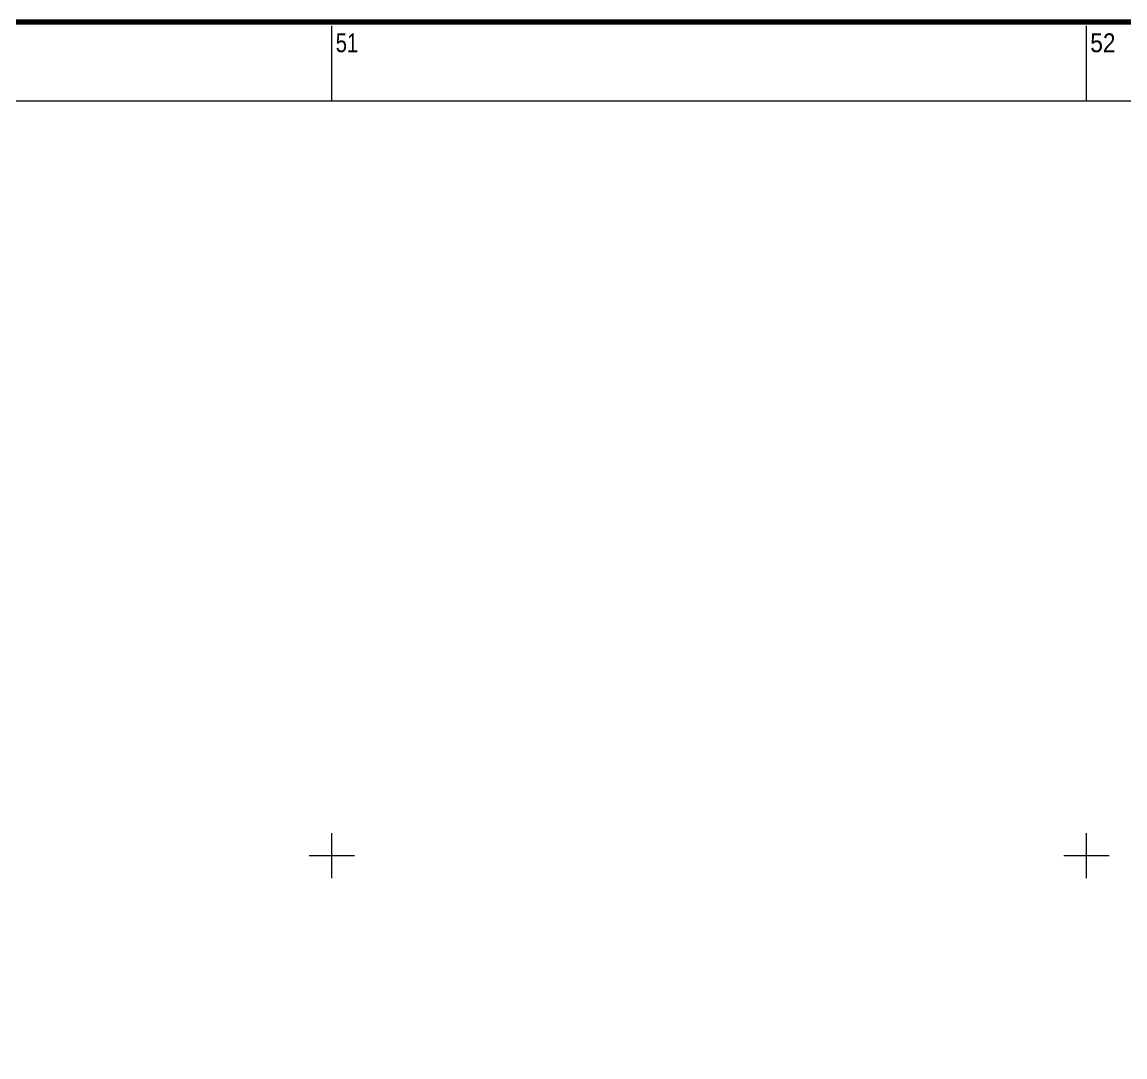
# Model space of a CAD drawing. Header units: metres. Extents: x 545098 to 555652, y 1854398 to 1862642.
# Drawn here: x 550589 to 552051, y 1860733 to 1862105 of the extents above; entities that cross this region are included whole.
import ezdxf

# ---------------------------------------------------------------- set-up
doc = ezdxf.new("R2010")
doc.units = ezdxf.units.M
doc.header["$LTSCALE"] = 6.8
doc.layers.add('56', color=7, linetype='Continuous')
doc.layers.add('60', color=7, linetype='Continuous', lineweight=13)
doc.layers.add('61', color=7, linetype='Continuous', lineweight=13)

msp = doc.modelspace()

# ---------------------------------------------------------------- linework, layer by layer
at = {"layer": '60'}
for p, q in [((551000, 1862000), (551000, 1862100)), ((552000, 1862000), (552000, 1862100)), ((551000, 1860970), (551000, 1861030)), ((552000, 1860970), (552000, 1861030)), ((551030, 1861000), (550970, 1861000)), ((552030, 1861000), (551970, 1861000))]:
    msp.add_line(p, q, dxfattribs=at)
msp.add_lwpolyline([(545500, 1855000), (554500, 1855000), (554500, 1862000), (545500, 1862000)], close=True, dxfattribs=at)
at = {"layer": '61', "lineweight": 158}
msp.add_lwpolyline([(545395, 1854895), (554605, 1854895), (554605, 1862105), (545395, 1862105)], close=True, dxfattribs=at)

# ---------------------------------------------------------------- texts
at = {"layer": '56'}
for s, width, p in [('51', 0.8, (551005, 1862065)), ('52', 0.9, (552005, 1862065))]:
    msp.add_text(s, height=25, dxfattribs=dict(at, width=width)).set_placement(p)

doc.saveas('drawing.dxf')
